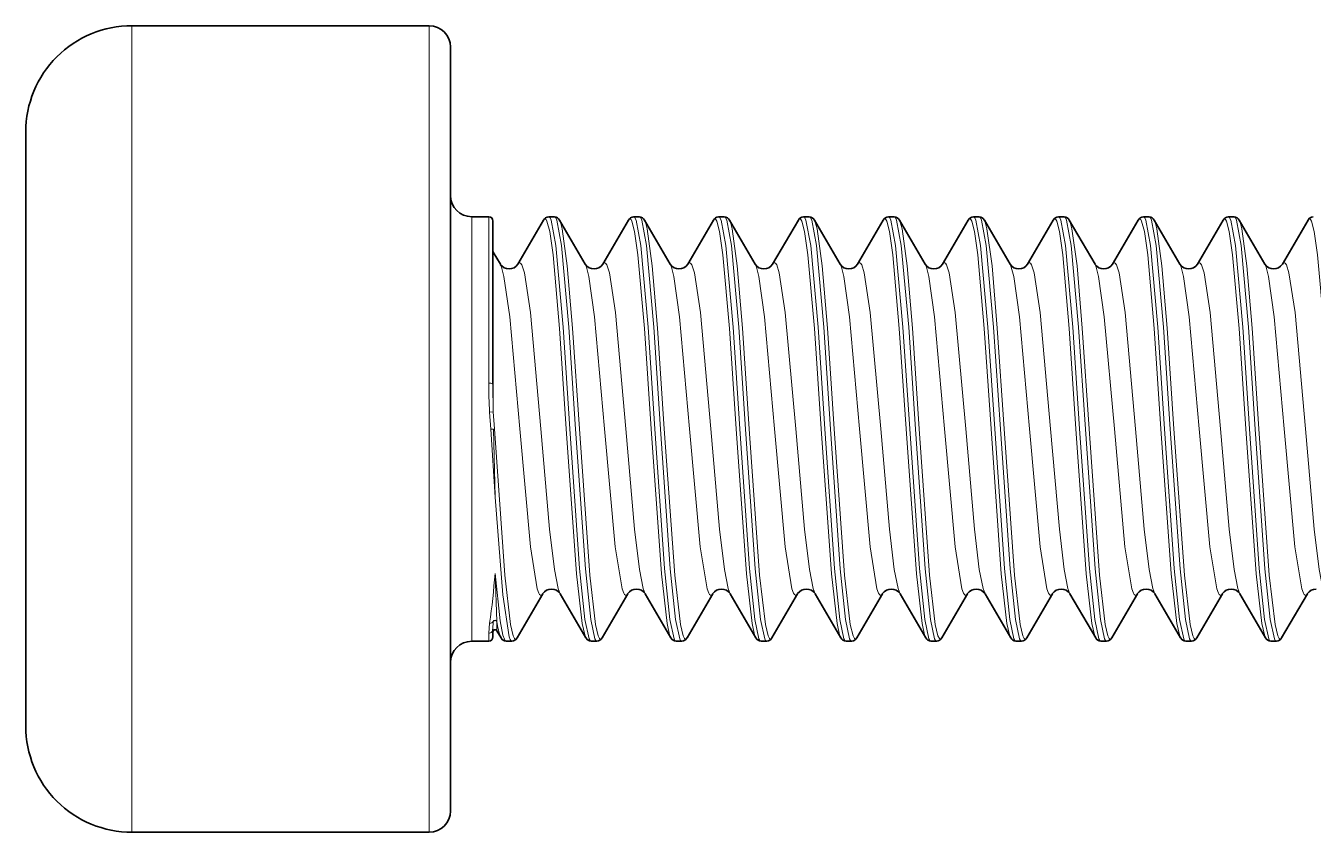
# Model space of a CAD drawing. Extents: x 386 to 1090, y 188 to 736.
# Drawn here: x 543.81 to 549.87, y 599.41 to 603.21 of the extents above; entities that cross this region are included whole.
import ezdxf

# ---------------------------------------------------------------- set-up
doc = ezdxf.new("R2010")
doc.units = 0

msp = doc.modelspace()

# ---------------------------------------------------------------- linework, layer by layer
at = {"color": 7, "lineweight": 13, "ltscale": 0.024727}
for p, q in [((544.3114, 603.2087), (544.3114, 602.2197)), ((545.7114, 603.2087), (545.7114, 602.2197))]:
    msp.add_line(p, q, dxfattribs=at)
at = {"color": 7, "lineweight": 35, "ltscale": 0.035001}
for p, q in [((545.7114, 603.2087), (544.3114, 603.2087)), ((545.7114, 599.4088), (544.3114, 599.4088))]:
    msp.add_line(p, q, dxfattribs=at)
at = {"color": 7, "lineweight": 35, "ltscale": 0.023425}
msp.add_line((545.8114, 603.1088), (545.8114, 602.1718), dxfattribs=at)
at = {"color": 7, "lineweight": 35, "ltscale": 0.018219}
msp.add_line((543.8114, 602.7087), (543.8114, 601.98), dxfattribs=at)
at = {"color": 7, "lineweight": 13, "ltscale": 0.013014}
for p, q in [((545.9114, 602.3088), (545.9114, 601.7882)), ((545.9914, 602.3088), (545.9914, 601.7882))]:
    msp.add_line(p, q, dxfattribs=at)
at = {"color": 7, "lineweight": 35, "ltscale": 0.001999}
for p, q in [((545.9914, 602.3088), (545.9114, 602.3088)), ((545.9914, 600.3088), (545.9114, 600.3088))]:
    msp.add_line(p, q, dxfattribs=at)
at = {"color": 7, "lineweight": 35, "ltscale": 0.006019}
for p, q in [((546.2493, 602.2927), (546.1282, 602.0846)), ((546.725, 602.2927), (546.8461, 602.0846)), ((547.0493, 602.2927), (546.9282, 602.0846)), ((547.4493, 602.2927), (547.3282, 602.0846)), ((548.2493, 602.2927), (548.1282, 602.0846)), ((548.725, 602.2927), (548.8461, 602.0846)), ((549.0493, 602.2927), (548.9282, 602.0846)), ((549.4493, 602.2927), (549.3282, 602.0846))]:
    msp.add_line(p, q, dxfattribs=at)
at = {"color": 7, "lineweight": 35, "ltscale": 0.000669861}
for p, q in [((546.3005, 602.3088), (546.2737, 602.3088)), ((547.5005, 602.3088), (547.4738, 602.3088)), ((548.3005, 602.3088), (548.2737, 602.3088)), ((549.5005, 602.3088), (549.4738, 602.3088)), ((546.5005, 600.3088), (546.4738, 600.3088)), ((547.3005, 600.3088), (547.2737, 600.3088)), ((548.5005, 600.3088), (548.4738, 600.3088)), ((549.3005, 600.3088), (549.2737, 600.3088))]:
    msp.add_line(p, q, dxfattribs=at)
at = {"color": 7, "lineweight": 35, "ltscale": 0.006018}
for p, q in [((546.325, 602.2927), (546.446, 602.0846)), ((546.6493, 602.2927), (546.5283, 602.0846)), ((547.125, 602.2927), (547.246, 602.0846)), ((547.525, 602.2927), (547.6461, 602.0846)), ((547.8493, 602.2927), (547.7283, 602.0846)), ((547.925, 602.2927), (548.046, 602.0846)), ((548.325, 602.2927), (548.446, 602.0846)), ((548.6493, 602.2927), (548.5283, 602.0846)), ((549.125, 602.2927), (549.246, 602.0846)), ((549.525, 602.2927), (549.6461, 602.0846)), ((549.8493, 602.2927), (549.7283, 602.0846))]:
    msp.add_line(p, q, dxfattribs=at)
at = {"color": 7, "lineweight": 35, "ltscale": 0.000671387}
for p, q in [((546.7006, 602.3088), (546.6737, 602.3088)), ((547.1006, 602.3088), (547.0737, 602.3088)), ((547.9006, 602.3088), (547.8737, 602.3088)), ((548.7006, 602.3088), (548.6737, 602.3088)), ((549.1006, 602.3088), (549.0737, 602.3088)), ((546.1006, 600.3088), (546.0737, 600.3088)), ((546.9006, 600.3088), (546.8737, 600.3088)), ((547.7006, 600.3088), (547.6737, 600.3088)), ((548.1006, 600.3088), (548.0737, 600.3088)), ((548.9006, 600.3088), (548.8737, 600.3088)), ((549.7006, 600.3088), (549.6737, 600.3088))]:
    msp.add_line(p, q, dxfattribs=at)
at = {"color": 7, "lineweight": 35, "ltscale": 0.012753}
msp.add_line((546.0114, 602.2888), (546.0114, 601.7786), dxfattribs=at)
at = {"color": 7, "lineweight": 13, "ltscale": 0.070273}
for p, q in [((544.3114, 602.2197), (544.3114, 599.4088)), ((545.7114, 602.2197), (545.7114, 599.4088))]:
    msp.add_line(p, q, dxfattribs=at)
at = {"color": 7, "lineweight": 35, "ltscale": 0.066574}
msp.add_line((545.8114, 602.1718), (545.8114, 599.5088), dxfattribs=at)
at = {"color": 7, "lineweight": 35, "ltscale": 0.000129547}
msp.add_line((546.0128, 602.1417), (546.0114, 602.1467), dxfattribs=at)
at = {"color": 7, "lineweight": 13, "ltscale": 0.018819}
msp.add_line((546.0128, 602.1417), (546.0128, 601.389), dxfattribs=at)
at = {"color": 7, "lineweight": 35, "ltscale": 0.001653}
msp.add_line((546.0128, 602.1417), (546.0461, 602.0846), dxfattribs=at)
at = {"color": 7, "lineweight": 35, "ltscale": 0.051781}
msp.add_line((543.8114, 601.98), (543.8114, 599.9088), dxfattribs=at)
at = {"color": 7, "lineweight": 13, "ltscale": 0.036986}
msp.add_line((545.9114, 601.7882), (545.9114, 600.3088), dxfattribs=at)
at = {"color": 7, "lineweight": 13, "ltscale": 0.00659}
msp.add_line((545.9914, 601.7882), (545.9914, 601.5246), dxfattribs=at)
at = {"color": 7, "lineweight": 35, "ltscale": 0.006459}
msp.add_line((546.0114, 601.7786), (546.0114, 601.5203), dxfattribs=at)
at = {"color": 7, "lineweight": 13, "ltscale": 0.011867}
for p, q in [((546.3564, 601.3088), (546.3246, 601.7824)), ((546.7563, 601.3088), (546.7246, 601.7824)), ((547.1564, 601.3088), (547.1246, 601.7824)), ((547.5564, 601.3088), (547.5246, 601.7824)), ((547.9564, 601.3088), (547.9246, 601.7824)), ((548.3564, 601.3088), (548.3246, 601.7824)), ((548.7563, 601.3088), (548.7246, 601.7824)), ((549.1564, 601.3088), (549.1246, 601.7824)), ((549.5564, 601.3088), (549.5246, 601.7824))]:
    msp.add_line(p, q, dxfattribs=at)
at = {"color": 7, "lineweight": 13, "ltscale": 0.011985}
for p, q in [((546.3737, 601.3099), (546.3419, 601.7882)), ((546.7737, 601.3099), (546.7419, 601.7882)), ((547.1736, 601.3099), (547.1419, 601.7882)), ((547.5737, 601.3099), (547.5419, 601.7882)), ((547.9736, 601.3099), (547.9419, 601.7882)), ((548.3737, 601.3099), (548.3419, 601.7882)), ((548.7737, 601.3099), (548.7419, 601.7882)), ((549.1736, 601.3099), (549.1419, 601.7882)), ((549.5737, 601.3099), (549.5419, 601.7882))]:
    msp.add_line(p, q, dxfattribs=at)
at = {"color": 7, "lineweight": 13, "ltscale": 0.012041}
for p, q in [((546.3687, 601.7882), (546.4006, 601.3076)), ((546.7687, 601.7882), (546.8007, 601.3076)), ((547.1688, 601.7882), (547.2006, 601.3076)), ((547.5687, 601.7882), (547.6006, 601.3076)), ((547.9688, 601.7882), (548.0006, 601.3076)), ((548.3687, 601.7882), (548.4006, 601.3076)), ((548.7687, 601.7882), (548.8007, 601.3076)), ((549.1688, 601.7882), (549.2006, 601.3076)), ((549.5687, 601.7882), (549.6006, 601.3076))]:
    msp.add_line(p, q, dxfattribs=at)
at = {"color": 7, "lineweight": 13, "ltscale": 0.011916}
for p, q in [((546.386, 601.7844), (546.418, 601.3088)), ((546.786, 601.7844), (546.8179, 601.3088)), ((547.186, 601.7844), (547.218, 601.3088)), ((547.5861, 601.7844), (547.6179, 601.3088)), ((547.986, 601.7844), (548.0179, 601.3088)), ((548.386, 601.7844), (548.418, 601.3088)), ((548.786, 601.7844), (548.8179, 601.3088)), ((549.186, 601.7844), (549.218, 601.3088)), ((549.5861, 601.7844), (549.6179, 601.3088))]:
    msp.add_line(p, q, dxfattribs=at)
at = {"color": 7, "lineweight": 13, "ltscale": 0.003282}
msp.add_line((546.0128, 601.389), (546.0114, 601.5203), dxfattribs=at)
at = {"color": 7, "lineweight": 13, "ltscale": 0.000431891}
msp.add_line((546.0128, 601.389), (545.9955, 601.3887), dxfattribs=at)
at = {"color": 7, "lineweight": 13, "ltscale": 0.00203}
msp.add_line((546.0006, 601.3076), (545.9955, 601.3887), dxfattribs=at)
at = {"color": 7, "lineweight": 13, "ltscale": 0.002009}
msp.add_line((546.0128, 601.389), (546.0179, 601.3088), dxfattribs=at)
at = {"color": 7, "lineweight": 13, "ltscale": 0.000348652}
msp.add_line((546.0145, 601.3085), (546.0006, 601.3076), dxfattribs=at)
at = {"color": 7, "lineweight": 13, "ltscale": 0.008028}
msp.add_line((546.0214, 600.9872), (546.0006, 601.3076), dxfattribs=at)
at = {"color": 7, "lineweight": 13, "ltscale": 0.008036}
msp.add_line((546.0145, 601.3085), (546.0214, 600.9872), dxfattribs=at)
at = {"color": 7, "lineweight": 13, "ltscale": 0.00565}
msp.add_line((546.0214, 600.6279), (546.0301, 600.4021), dxfattribs=at)
at = {"color": 7, "lineweight": 35, "ltscale": 0.006016}
for p, q in [((546.125, 600.3249), (546.246, 600.5329)), ((546.525, 600.3249), (546.6461, 600.5329)), ((546.8493, 600.3249), (546.7283, 600.5329)), ((546.925, 600.3249), (547.046, 600.5329)), ((547.325, 600.3249), (547.446, 600.5329)), ((547.6493, 600.3249), (547.5283, 600.5329)), ((548.125, 600.3249), (548.246, 600.5329)), ((548.525, 600.3249), (548.6461, 600.5329)), ((548.8493, 600.3249), (548.7283, 600.5329)), ((548.925, 600.3249), (549.046, 600.5329)), ((549.325, 600.3249), (549.446, 600.5329)), ((549.6493, 600.3249), (549.5283, 600.5329))]:
    msp.add_line(p, q, dxfattribs=at)
at = {"color": 7, "lineweight": 35, "ltscale": 0.006017}
for p, q in [((546.4493, 600.3249), (546.3282, 600.5329)), ((547.2493, 600.3249), (547.1282, 600.5329)), ((547.725, 600.3249), (547.8461, 600.5329)), ((548.0493, 600.3249), (547.9282, 600.5329)), ((548.4493, 600.3249), (548.3282, 600.5329)), ((549.2493, 600.3249), (549.1282, 600.5329)), ((549.725, 600.3249), (549.8461, 600.5329))]:
    msp.add_line(p, q, dxfattribs=at)
at = {"color": 7, "lineweight": 13, "ltscale": 0.001169}
msp.add_line((545.9914, 600.3468), (545.9955, 600.3934), dxfattribs=at)
at = {"color": 7, "lineweight": 13, "ltscale": 0.000900894}
msp.add_line((546.0114, 600.3661), (546.0128, 600.4021), dxfattribs=at)
at = {"color": 7, "lineweight": 35, "ltscale": 0.000933838}
msp.add_line((546.0114, 600.3661), (546.0114, 600.3287), dxfattribs=at)
at = {"color": 7, "lineweight": 13, "ltscale": 0.001103}
msp.add_line((546.0301, 600.4021), (546.0301, 600.358), dxfattribs=at)
at = {"color": 7, "lineweight": 35, "ltscale": 0.000956556}
msp.add_line((546.0493, 600.3249), (546.0301, 600.358), dxfattribs=at)
at = {"color": 7, "lineweight": 13, "ltscale": 0.000950623}
msp.add_line((545.9914, 600.3468), (545.9914, 600.3088), dxfattribs=at)
at = {"color": 7, "lineweight": 13}
for points in [[(546.2493, 602.2927), (546.2537, 602.2979), (546.2559, 602.2987), (546.2574, 602.2986), (546.2591, 602.2979), (546.2613, 602.2958), (546.2656, 602.2883), (546.2784, 602.2397), (546.2941, 602.1299), (546.3246, 601.7824)], [(546.2737, 602.3088), (546.275, 602.3086), (546.2775, 602.3069), (546.2801, 602.3038), (546.2852, 602.2927), (546.3073, 602.1733), (546.3419, 601.7882)], [(546.3005, 602.3088), (546.3018, 602.3086), (546.3044, 602.3069), (546.3069, 602.3038), (546.312, 602.2927), (546.3341, 602.1733), (546.3687, 601.7882)], [(546.325, 602.2927), (546.3292, 602.2833), (546.3375, 602.2523), (546.3614, 602.0769), (546.386, 601.7844)], [(546.6493, 602.2927), (546.6537, 602.2979), (546.6558, 602.2987), (546.6575, 602.2986), (546.6591, 602.2979), (546.6613, 602.2958), (546.6656, 602.2883), (546.6785, 602.2397), (546.6941, 602.1299), (546.7246, 601.7824)], [(546.6737, 602.3088), (546.675, 602.3086), (546.6776, 602.3069), (546.6801, 602.3038), (546.6852, 602.2927), (546.7073, 602.1733), (546.7419, 601.7882)], [(546.7006, 602.3088), (546.7018, 602.3086), (546.7044, 602.3069), (546.7069, 602.3038), (546.712, 602.2927), (546.7341, 602.1733), (546.7687, 601.7882)], [(546.725, 602.2927), (546.7292, 602.2833), (546.7375, 602.2523), (546.7614, 602.0769), (546.786, 601.7844)], [(547.0493, 602.2927), (547.0536, 602.2979), (547.0558, 602.2987), (547.0575, 602.2986), (547.0591, 602.2979), (547.0613, 602.2958), (547.0656, 602.2883), (547.0784, 602.2397), (547.0941, 602.1299), (547.1246, 601.7824)], [(547.0737, 602.3088), (547.075, 602.3086), (547.0776, 602.3069), (547.0801, 602.3038), (547.0851, 602.2927), (547.1072, 602.1733), (547.1419, 601.7882)], [(547.1006, 602.3088), (547.1019, 602.3086), (547.1044, 602.3069), (547.1069, 602.3038), (547.112, 602.2927), (547.1341, 602.1733), (547.1688, 601.7882)], [(547.125, 602.2927), (547.1292, 602.2833), (547.1375, 602.2523), (547.1614, 602.0769), (547.186, 601.7844)], [(547.4493, 602.2927), (547.4537, 602.2979), (547.4558, 602.2987), (547.4575, 602.2986), (547.4591, 602.2979), (547.4613, 602.2958), (547.4656, 602.2883), (547.4785, 602.2397), (547.4941, 602.1299), (547.5246, 601.7824)], [(547.4738, 602.3088), (547.475, 602.3086), (547.4775, 602.3069), (547.4801, 602.3038), (547.4852, 602.2927), (547.5073, 602.1733), (547.5419, 601.7882)], [(547.5005, 602.3088), (547.5018, 602.3086), (547.5044, 602.3069), (547.507, 602.3038), (547.512, 602.2927), (547.5341, 602.1733), (547.5687, 601.7882)], [(547.525, 602.2927), (547.5292, 602.2833), (547.5375, 602.2523), (547.5614, 602.0769), (547.5861, 601.7844)], [(547.8493, 602.2927), (547.8536, 602.2979), (547.8558, 602.2987), (547.8575, 602.2986), (547.8591, 602.2979), (547.8613, 602.2958), (547.8656, 602.2883), (547.8785, 602.2397), (547.8941, 602.1299), (547.9246, 601.7824)], [(547.8737, 602.3088), (547.875, 602.3086), (547.8776, 602.3069), (547.8801, 602.3038), (547.8851, 602.2927), (547.9072, 602.1733), (547.9419, 601.7882)], [(547.9006, 602.3088), (547.9019, 602.3086), (547.9044, 602.3069), (547.9069, 602.3038), (547.912, 602.2927), (547.9341, 602.1733), (547.9688, 601.7882)], [(547.925, 602.2927), (547.9292, 602.2833), (547.9375, 602.2523), (547.9614, 602.0769), (547.986, 601.7844)], [(548.2493, 602.2927), (548.2537, 602.2979), (548.2559, 602.2987), (548.2574, 602.2986), (548.2591, 602.2979), (548.2613, 602.2958), (548.2656, 602.2883), (548.2784, 602.2397), (548.2941, 602.1299), (548.3246, 601.7824)], [(548.2737, 602.3088), (548.275, 602.3086), (548.2775, 602.3069), (548.2801, 602.3038), (548.2852, 602.2927), (548.3073, 602.1733), (548.3419, 601.7882)], [(548.3005, 602.3088), (548.3018, 602.3086), (548.3044, 602.3069), (548.3069, 602.3038), (548.312, 602.2927), (548.3341, 602.1733), (548.3687, 601.7882)], [(548.325, 602.2927), (548.3292, 602.2833), (548.3375, 602.2523), (548.3614, 602.0769), (548.386, 601.7844)], [(548.6493, 602.2927), (548.6537, 602.2979), (548.6558, 602.2987), (548.6575, 602.2986), (548.6591, 602.2979), (548.6613, 602.2958), (548.6656, 602.2883), (548.6785, 602.2397), (548.6941, 602.1299), (548.7246, 601.7824)], [(548.6737, 602.3088), (548.675, 602.3086), (548.6776, 602.3069), (548.6801, 602.3038), (548.6852, 602.2927), (548.7073, 602.1733), (548.7419, 601.7882)], [(548.7006, 602.3088), (548.7018, 602.3086), (548.7044, 602.3069), (548.7069, 602.3038), (548.712, 602.2927), (548.7341, 602.1733), (548.7687, 601.7882)], [(548.725, 602.2927), (548.7292, 602.2833), (548.7375, 602.2523), (548.7614, 602.0769), (548.786, 601.7844)], [(549.0493, 602.2927), (549.0536, 602.2979), (549.0558, 602.2987), (549.0575, 602.2986), (549.0591, 602.2979), (549.0613, 602.2958), (549.0656, 602.2883), (549.0784, 602.2397), (549.0941, 602.1299), (549.1246, 601.7824)], [(549.0737, 602.3088), (549.075, 602.3086), (549.0776, 602.3069), (549.0801, 602.3038), (549.0851, 602.2927), (549.1072, 602.1733), (549.1419, 601.7882)], [(549.1006, 602.3088), (549.1019, 602.3086), (549.1044, 602.3069), (549.1069, 602.3038), (549.112, 602.2927), (549.1341, 602.1733), (549.1688, 601.7882)], [(549.125, 602.2927), (549.1292, 602.2833), (549.1375, 602.2523), (549.1614, 602.0769), (549.186, 601.7844)], [(549.4493, 602.2927), (549.4537, 602.2979), (549.4558, 602.2987), (549.4575, 602.2986), (549.4591, 602.2979), (549.4613, 602.2958), (549.4656, 602.2883), (549.4785, 602.2397), (549.4941, 602.1299), (549.5246, 601.7824)], [(549.4738, 602.3088), (549.475, 602.3086), (549.4775, 602.3069), (549.4801, 602.3038), (549.4852, 602.2927), (549.5073, 602.1733), (549.5419, 601.7882)], [(549.5005, 602.3088), (549.5018, 602.3086), (549.5044, 602.3069), (549.507, 602.3038), (549.512, 602.2927), (549.5341, 602.1733), (549.5687, 601.7882)], [(549.525, 602.2927), (549.5292, 602.2833), (549.5375, 602.2523), (549.5614, 602.0769), (549.5861, 601.7844)], [(549.8493, 602.2927), (549.8536, 602.2979), (549.8558, 602.2987), (549.8575, 602.2986), (549.8591, 602.2979), (549.8613, 602.2958), (549.8656, 602.2883), (549.8785, 602.2397), (549.8941, 602.1299), (549.9246, 601.7824)], [(546.1371, 601.3088), (546.09, 601.8375), (546.0632, 602.0278), (546.0519, 602.0715), (546.0461, 602.0846)], [(546.2372, 601.3088), (546.1878, 601.8572), (546.1595, 602.0445), (546.1476, 602.0817), (546.1416, 602.0903), (546.1385, 602.092), (546.1355, 602.092), (546.1324, 602.0901), (546.1282, 602.0846)], [(546.5372, 601.3088), (546.49, 601.8375), (546.4631, 602.0278), (546.4518, 602.0715), (546.446, 602.0846)], [(546.6371, 601.3088), (546.5878, 601.8572), (546.5595, 602.0445), (546.5476, 602.0817), (546.5416, 602.0903), (546.5386, 602.092), (546.5355, 602.092), (546.5325, 602.0901), (546.5283, 602.0846)], [(546.9371, 601.3088), (546.89, 601.8375), (546.8632, 602.0278), (546.8519, 602.0715), (546.8461, 602.0846)], [(547.0372, 601.3088), (546.9878, 601.8572), (546.9595, 602.0445), (546.9476, 602.0817), (546.9416, 602.0903), (546.9385, 602.092), (546.9355, 602.092), (546.9324, 602.0901), (546.9282, 602.0846)], [(547.3372, 601.3088), (547.29, 601.8375), (547.2632, 602.0278), (547.2518, 602.0715), (547.246, 602.0846)], [(547.4371, 601.3088), (547.3878, 601.8572), (547.3595, 602.0445), (547.3477, 602.0817), (547.3416, 602.0903), (547.3386, 602.092), (547.3355, 602.092), (547.3325, 602.0901), (547.3282, 602.0846)], [(547.7372, 601.3088), (547.69, 601.8375), (547.6631, 602.0278), (547.6519, 602.0715), (547.6461, 602.0846)], [(547.8372, 601.3088), (547.7878, 601.8572), (547.7595, 602.0445), (547.7476, 602.0817), (547.7416, 602.0903), (547.7385, 602.092), (547.7355, 602.092), (547.7324, 602.0901), (547.7283, 602.0846)], [(548.1371, 601.3088), (548.09, 601.8375), (548.0632, 602.0278), (548.0519, 602.0715), (548.046, 602.0846)], [(548.2372, 601.3088), (548.1878, 601.8572), (548.1595, 602.0445), (548.1476, 602.0817), (548.1416, 602.0903), (548.1385, 602.092), (548.1355, 602.092), (548.1324, 602.0901), (548.1282, 602.0846)], [(548.5372, 601.3088), (548.49, 601.8375), (548.4631, 602.0278), (548.4518, 602.0715), (548.446, 602.0846)], [(548.6371, 601.3088), (548.5878, 601.8572), (548.5595, 602.0445), (548.5476, 602.0817), (548.5416, 602.0903), (548.5386, 602.092), (548.5355, 602.092), (548.5325, 602.0901), (548.5283, 602.0846)], [(548.9371, 601.3088), (548.89, 601.8375), (548.8632, 602.0278), (548.8519, 602.0715), (548.8461, 602.0846)], [(549.0372, 601.3088), (548.9878, 601.8572), (548.9595, 602.0445), (548.9476, 602.0817), (548.9416, 602.0903), (548.9385, 602.092), (548.9355, 602.092), (548.9324, 602.0901), (548.9282, 602.0846)], [(549.3372, 601.3088), (549.29, 601.8375), (549.2632, 602.0278), (549.2518, 602.0715), (549.246, 602.0846)], [(549.4371, 601.3088), (549.3878, 601.8572), (549.3595, 602.0445), (549.3477, 602.0817), (549.3416, 602.0903), (549.3386, 602.092), (549.3355, 602.092), (549.3325, 602.0901), (549.3282, 602.0846)], [(549.7372, 601.3088), (549.69, 601.8375), (549.6631, 602.0278), (549.6519, 602.0715), (549.6461, 602.0846)], [(549.8372, 601.3088), (549.7878, 601.8572), (549.7595, 602.0445), (549.7476, 602.0817), (549.7416, 602.0903), (549.7385, 602.092), (549.7355, 602.092), (549.7324, 602.0901), (549.7283, 602.0846)], [(546.0179, 601.3088), (546.0669, 600.6207), (546.0939, 600.3884), (546.1066, 600.3344), (546.1131, 600.3217), (546.1163, 600.3191), (546.1196, 600.3191), (546.1228, 600.3217), (546.125, 600.3249)], [(546.246, 600.5329), (546.2421, 600.5276), (546.2401, 600.5261), (546.2371, 600.5253), (546.2351, 600.5257), (546.2311, 600.5288), (546.2272, 600.5349), (546.2194, 600.5557), (546.1873, 600.7542), (546.1371, 601.3088)], [(546.3282, 600.5329), (546.319, 600.5571), (546.3012, 600.6468), (546.2783, 600.8366), (546.2372, 601.3088)], [(546.3564, 601.3088), (546.4048, 600.6259), (546.4316, 600.3927), (546.4434, 600.3394), (546.4493, 600.3249)], [(546.3737, 601.3099), (546.4194, 600.6509), (546.4446, 600.4116), (546.4639, 600.3207), (546.4683, 600.3125), (546.4705, 600.3101), (546.4727, 600.3089), (546.4738, 600.3088)], [(546.4006, 601.3076), (546.4464, 600.65), (546.4715, 600.4113), (546.4907, 600.3207), (546.4951, 600.3125), (546.4973, 600.3101), (546.4995, 600.3089), (546.5005, 600.3088)], [(546.418, 601.3088), (546.4669, 600.6207), (546.4939, 600.3884), (546.5067, 600.3344), (546.5131, 600.3217), (546.5163, 600.3191), (546.5195, 600.3191), (546.5228, 600.3217), (546.525, 600.3249)], [(546.6461, 600.5329), (546.6421, 600.5276), (546.6401, 600.5261), (546.6371, 600.5253), (546.6351, 600.5257), (546.6311, 600.5288), (546.6272, 600.5349), (546.6193, 600.5557), (546.5872, 600.7542), (546.5372, 601.3088)], [(546.7283, 600.5329), (546.7189, 600.5571), (546.7012, 600.6468), (546.6783, 600.8366), (546.6371, 601.3088)], [(546.7563, 601.3088), (546.8048, 600.6259), (546.8316, 600.3927), (546.8433, 600.3394), (546.8493, 600.3249)], [(546.7737, 601.3099), (546.8195, 600.6509), (546.8446, 600.4116), (546.8639, 600.3207), (546.8682, 600.3125), (546.8704, 600.3101), (546.8726, 600.3089), (546.8737, 600.3088)], [(546.8007, 601.3076), (546.8464, 600.65), (546.8715, 600.4113), (546.8907, 600.3207), (546.8951, 600.3125), (546.8973, 600.3101), (546.8995, 600.3089), (546.9006, 600.3088)], [(546.8179, 601.3088), (546.8669, 600.6207), (546.8939, 600.3884), (546.9066, 600.3344), (546.9131, 600.3217), (546.9163, 600.3191), (546.9196, 600.3191), (546.9228, 600.3217), (546.925, 600.3249)], [(547.046, 600.5329), (547.0421, 600.5276), (547.0401, 600.5261), (547.0371, 600.5253), (547.0351, 600.5257), (547.0311, 600.5288), (547.0272, 600.5349), (547.0193, 600.5557), (546.9872, 600.7542), (546.9371, 601.3088)], [(547.1282, 600.5329), (547.119, 600.5571), (547.1012, 600.6468), (547.0783, 600.8366), (547.0372, 601.3088)], [(547.1564, 601.3088), (547.2048, 600.6259), (547.2316, 600.3927), (547.2433, 600.3394), (547.2493, 600.3249)], [(547.1736, 601.3099), (547.2195, 600.6509), (547.2446, 600.4116), (547.2639, 600.3207), (547.2682, 600.3125), (547.2704, 600.3101), (547.2726, 600.3089), (547.2737, 600.3088)], [(547.2006, 601.3076), (547.2463, 600.65), (547.2715, 600.4113), (547.2907, 600.3207), (547.2951, 600.3125), (547.2973, 600.3101), (547.2994, 600.3089), (547.3005, 600.3088)], [(547.218, 601.3088), (547.2668, 600.6207), (547.2939, 600.3884), (547.3066, 600.3344), (547.3131, 600.3217), (547.3163, 600.3191), (547.3196, 600.3191), (547.3228, 600.3217), (547.325, 600.3249)], [(547.446, 600.5329), (547.4421, 600.5276), (547.4401, 600.5261), (547.4371, 600.5253), (547.4351, 600.5257), (547.4312, 600.5288), (547.4272, 600.5349), (547.4193, 600.5557), (547.3872, 600.7542), (547.3372, 601.3088)], [(547.5283, 600.5329), (547.5189, 600.5571), (547.5012, 600.6468), (547.4783, 600.8366), (547.4371, 601.3088)], [(547.5564, 601.3088), (547.6049, 600.6259), (547.6316, 600.3927), (547.6434, 600.3394), (547.6493, 600.3249)], [(547.5737, 601.3099), (547.6194, 600.6509), (547.6446, 600.4116), (547.6639, 600.3207), (547.6682, 600.3125), (547.6704, 600.3101), (547.6726, 600.3089), (547.6737, 600.3088)], [(547.6006, 601.3076), (547.6464, 600.65), (547.6715, 600.4113), (547.6907, 600.3207), (547.6951, 600.3125), (547.6973, 600.3101), (547.6995, 600.3089), (547.7006, 600.3088)], [(547.6179, 601.3088), (547.6669, 600.6207), (547.6939, 600.3884), (547.7066, 600.3344), (547.7131, 600.3217), (547.7163, 600.3191), (547.7195, 600.3191), (547.7228, 600.3217), (547.725, 600.3249)], [(547.8461, 600.5329), (547.8421, 600.5276), (547.8401, 600.5261), (547.8371, 600.5253), (547.8351, 600.5257), (547.8311, 600.5288), (547.8271, 600.5349), (547.8193, 600.5557), (547.7872, 600.7542), (547.7372, 601.3088)], [(547.9282, 600.5329), (547.9189, 600.5571), (547.9012, 600.6468), (547.8784, 600.8366), (547.8372, 601.3088)], [(547.9564, 601.3088), (548.0048, 600.6259), (548.0316, 600.3927), (548.0433, 600.3394), (548.0493, 600.3249)], [(547.9736, 601.3099), (548.0195, 600.6509), (548.0446, 600.4116), (548.0638, 600.3207), (548.0682, 600.3125), (548.0704, 600.3101), (548.0726, 600.3089), (548.0737, 600.3088)], [(548.0006, 601.3076), (548.0464, 600.65), (548.0715, 600.4113), (548.0907, 600.3207), (548.0951, 600.3125), (548.0973, 600.3101), (548.0995, 600.3089), (548.1006, 600.3088)], [(548.0179, 601.3088), (548.0669, 600.6207), (548.0939, 600.3884), (548.1066, 600.3344), (548.1131, 600.3217), (548.1163, 600.3191), (548.1196, 600.3191), (548.1228, 600.3217), (548.125, 600.3249)], [(548.246, 600.5329), (548.2421, 600.5276), (548.2401, 600.5261), (548.2371, 600.5253), (548.2351, 600.5257), (548.2311, 600.5288), (548.2272, 600.5349), (548.2194, 600.5557), (548.1873, 600.7542), (548.1371, 601.3088)], [(548.3282, 600.5329), (548.319, 600.5571), (548.3012, 600.6468), (548.2783, 600.8366), (548.2372, 601.3088)], [(548.3564, 601.3088), (548.4048, 600.6259), (548.4316, 600.3927), (548.4434, 600.3394), (548.4493, 600.3249)], [(548.3737, 601.3099), (548.4194, 600.6509), (548.4446, 600.4116), (548.4639, 600.3207), (548.4683, 600.3125), (548.4705, 600.3101), (548.4727, 600.3089), (548.4738, 600.3088)], [(548.4006, 601.3076), (548.4464, 600.65), (548.4715, 600.4113), (548.4907, 600.3207), (548.4951, 600.3125), (548.4973, 600.3101), (548.4995, 600.3089), (548.5005, 600.3088)], [(548.418, 601.3088), (548.4669, 600.6207), (548.4939, 600.3884), (548.5067, 600.3344), (548.5131, 600.3217), (548.5163, 600.3191), (548.5195, 600.3191), (548.5228, 600.3217), (548.525, 600.3249)], [(548.6461, 600.5329), (548.6421, 600.5276), (548.6401, 600.5261), (548.6371, 600.5253), (548.6351, 600.5257), (548.6311, 600.5288), (548.6272, 600.5349), (548.6193, 600.5557), (548.5872, 600.7542), (548.5372, 601.3088)], [(548.7283, 600.5329), (548.7189, 600.5571), (548.7012, 600.6468), (548.6783, 600.8366), (548.6371, 601.3088)], [(548.7563, 601.3088), (548.8048, 600.6259), (548.8316, 600.3927), (548.8433, 600.3394), (548.8493, 600.3249)], [(548.7737, 601.3099), (548.8195, 600.6509), (548.8446, 600.4116), (548.8639, 600.3207), (548.8682, 600.3125), (548.8704, 600.3101), (548.8726, 600.3089), (548.8737, 600.3088)], [(548.8007, 601.3076), (548.8464, 600.65), (548.8715, 600.4113), (548.8907, 600.3207), (548.8951, 600.3125), (548.8973, 600.3101), (548.8995, 600.3089), (548.9006, 600.3088)], [(548.8179, 601.3088), (548.8669, 600.6207), (548.8939, 600.3884), (548.9066, 600.3344), (548.9131, 600.3217), (548.9163, 600.3191), (548.9196, 600.3191), (548.9228, 600.3217), (548.925, 600.3249)], [(549.046, 600.5329), (549.0421, 600.5276), (549.0401, 600.5261), (549.0371, 600.5253), (549.0351, 600.5257), (549.0311, 600.5288), (549.0272, 600.5349), (549.0193, 600.5557), (548.9872, 600.7542), (548.9371, 601.3088)], [(549.1282, 600.5329), (549.119, 600.5571), (549.1012, 600.6468), (549.0783, 600.8366), (549.0372, 601.3088)], [(549.1564, 601.3088), (549.2048, 600.6259), (549.2316, 600.3927), (549.2433, 600.3394), (549.2493, 600.3249)], [(549.1736, 601.3099), (549.2195, 600.6509), (549.2446, 600.4116), (549.2639, 600.3207), (549.2682, 600.3125), (549.2704, 600.3101), (549.2726, 600.3089), (549.2737, 600.3088)], [(549.2006, 601.3076), (549.2463, 600.65), (549.2715, 600.4113), (549.2907, 600.3207), (549.2951, 600.3125), (549.2973, 600.3101), (549.2994, 600.3089), (549.3005, 600.3088)], [(549.218, 601.3088), (549.2668, 600.6207), (549.2939, 600.3884), (549.3066, 600.3344), (549.3131, 600.3217), (549.3163, 600.3191), (549.3196, 600.3191), (549.3228, 600.3217), (549.325, 600.3249)], [(549.446, 600.5329), (549.4421, 600.5276), (549.4401, 600.5261), (549.4371, 600.5253), (549.4351, 600.5257), (549.4312, 600.5288), (549.4272, 600.5349), (549.4193, 600.5557), (549.3872, 600.7542), (549.3372, 601.3088)], [(549.5283, 600.5329), (549.5189, 600.5571), (549.5012, 600.6468), (549.4783, 600.8366), (549.4371, 601.3088)], [(549.5564, 601.3088), (549.6049, 600.6259), (549.6316, 600.3927), (549.6434, 600.3394), (549.6493, 600.3249)], [(549.5737, 601.3099), (549.6194, 600.6509), (549.6446, 600.4116), (549.6639, 600.3207), (549.6682, 600.3125), (549.6704, 600.3101), (549.6726, 600.3089), (549.6737, 600.3088)], [(549.6006, 601.3076), (549.6464, 600.65), (549.6715, 600.4113), (549.6907, 600.3207), (549.6951, 600.3125), (549.6973, 600.3101), (549.6995, 600.3089), (549.7006, 600.3088)], [(549.6179, 601.3088), (549.6669, 600.6207), (549.6939, 600.3884), (549.7066, 600.3344), (549.7131, 600.3217), (549.7163, 600.3191), (549.7195, 600.3191), (549.7228, 600.3217), (549.725, 600.3249)], [(549.8461, 600.5329), (549.8421, 600.5276), (549.8401, 600.5261), (549.8371, 600.5253), (549.8351, 600.5257), (549.8311, 600.5288), (549.8271, 600.5349), (549.8193, 600.5557), (549.7872, 600.7542), (549.7372, 601.3088)], [(549.9282, 600.5329), (549.9189, 600.5571), (549.9012, 600.6468), (549.8784, 600.8366), (549.8372, 601.3088)], [(546.0214, 600.9872), (546.0577, 600.5271), (546.0876, 600.3292), (546.0928, 600.3162), (546.0963, 600.311), (546.098, 600.3096), (546.1006, 600.3088)], [(546.0214, 600.6279), (546.0455, 600.4051), (546.0583, 600.3378), (546.0652, 600.3178), (546.0686, 600.312), (546.072, 600.3091), (546.0737, 600.3088)]]:
    msp.add_lwpolyline(points, dxfattribs=at)
at = {"color": 7, "lineweight": 35}
for centre, radius, start, end in [((544.3114, 602.7087), 0.5, 90, 180.00001), ((545.7114, 603.1087), 0.1, 0.03362, 89.96638), ((545.9115, 602.4088), 0.1, 180.03363, 269.96638), ((545.9914, 602.2888), 0.02, 0.03364, 89.96637), ((546.2753, 602.2803), 0.0286, 93.07015, 154.43392), ((546.2991, 602.2803), 0.0286, 25.52554, 86.97299), ((546.6753, 602.2803), 0.0286, 93.07015, 154.43392), ((546.6991, 602.2803), 0.0286, 25.52554, 86.97299), ((547.0753, 602.2803), 0.0286, 93.07015, 154.43392), ((547.0991, 602.2803), 0.0286, 25.52554, 86.97299), ((547.4753, 602.2803), 0.0286, 93.07015, 154.43392), ((547.4991, 602.2803), 0.0286, 25.52554, 86.97299), ((547.8752, 602.2803), 0.0286, 93.07015, 154.43392), ((547.899, 602.2803), 0.0286, 25.52554, 86.97299), ((548.2753, 602.2803), 0.0286, 93.07015, 154.43392), ((548.2991, 602.2803), 0.0286, 25.52554, 86.97299), ((548.6753, 602.2803), 0.0286, 93.07015, 154.43392), ((548.6991, 602.2803), 0.0286, 25.52554, 86.97299), ((549.0753, 602.2803), 0.0286, 93.07015, 154.43392), ((549.0991, 602.2803), 0.0286, 25.52554, 86.97299), ((549.4753, 602.2803), 0.0286, 93.07015, 154.43392), ((549.4991, 602.2803), 0.0286, 25.52554, 86.97299), ((549.8752, 602.2803), 0.0286, 93.07015, 154.43392), ((546.0862, 602.1124), 0.0489, 214.67581, 271.09921), ((546.0881, 602.1124), 0.0489, 268.85638, 325.34077), ((546.4862, 602.1124), 0.0489, 214.65923, 271.14361), ((546.4882, 602.1124), 0.0489, 268.85641, 325.34078), ((546.8862, 602.1124), 0.0489, 214.65923, 271.1436), ((546.8881, 602.1124), 0.0489, 268.85641, 325.34078), ((547.2862, 602.1124), 0.0489, 214.65923, 271.1436), ((547.2881, 602.1124), 0.0489, 268.8564, 325.34077), ((547.6862, 602.1124), 0.0489, 214.65923, 271.1436), ((547.6881, 602.1124), 0.0489, 268.85639, 325.34077), ((548.0862, 602.1124), 0.0489, 214.65923, 271.1436), ((548.0881, 602.1124), 0.0489, 268.8564, 325.34077), ((548.4862, 602.1124), 0.0489, 214.65923, 271.14361), ((548.4882, 602.1124), 0.0489, 268.85641, 325.34078), ((548.8862, 602.1124), 0.0489, 214.65923, 271.1436), ((548.8881, 602.1124), 0.0489, 268.8564, 325.34077), ((549.2862, 602.1124), 0.0489, 214.65923, 271.14361), ((549.2881, 602.1124), 0.0489, 268.85641, 325.34077), ((549.6862, 602.1124), 0.0489, 214.65923, 271.14361), ((549.6881, 602.1124), 0.0489, 268.85641, 325.34078), ((546.2862, 600.5052), 0.0489, 88.85641, 145.34077), ((546.2881, 600.5052), 0.0489, 34.65923, 91.14362), ((546.6862, 600.5052), 0.0489, 88.85641, 145.34077), ((546.6881, 600.5052), 0.0489, 34.65923, 91.14362), ((547.0862, 600.5052), 0.0489, 88.85639, 145.34077), ((547.0881, 600.5052), 0.0489, 34.65922, 91.14359), ((547.4862, 600.5052), 0.0489, 88.85638, 145.34077), ((547.4882, 600.5052), 0.0489, 34.65922, 91.14359), ((547.8862, 600.5052), 0.0489, 88.85638, 145.34077), ((547.8881, 600.5052), 0.0489, 34.65922, 91.14359), ((548.2862, 600.5052), 0.0489, 88.8564, 145.34077), ((548.2881, 600.5052), 0.0489, 34.65923, 91.1436), ((548.6862, 600.5052), 0.0489, 88.8564, 145.34077), ((548.6881, 600.5052), 0.0489, 34.65922, 91.1436), ((549.0862, 600.5052), 0.0489, 88.8564, 145.34077), ((549.0881, 600.5052), 0.0489, 34.65922, 91.1436), ((549.4862, 600.5052), 0.0489, 88.8564, 145.34077), ((549.4882, 600.5052), 0.0489, 34.65922, 91.1436), ((549.8862, 600.5052), 0.0489, 88.8564, 145.34077), ((546.0214, 600.353), 0.01, 30.16384, 180.00001), ((545.9115, 600.2087), 0.1, 90.03362, 179.96637), ((545.9914, 600.3288), 0.02, 270.03362, 359.96638), ((546.0752, 600.3372), 0.0286, 205.54552, 267.06645), ((546.0991, 600.3373), 0.0286, 273.02685, 334.47448), ((546.4753, 600.3373), 0.0286, 205.56608, 266.92985), ((546.4991, 600.3373), 0.0286, 273.02701, 334.47446), ((546.8752, 600.3373), 0.0286, 205.56608, 266.92985), ((546.899, 600.3373), 0.0286, 273.02701, 334.47446), ((547.2753, 600.3373), 0.0286, 205.56608, 266.92985), ((547.2991, 600.3373), 0.0286, 273.02701, 334.47446), ((547.6753, 600.3373), 0.0286, 205.56608, 266.92985), ((547.6991, 600.3373), 0.0286, 273.02701, 334.47446), ((548.0753, 600.3373), 0.0286, 205.56608, 266.92985), ((548.0991, 600.3373), 0.0286, 273.02701, 334.47446), ((548.4753, 600.3373), 0.0286, 205.56608, 266.92985), ((548.4991, 600.3373), 0.0286, 273.02701, 334.47446), ((548.8752, 600.3373), 0.0286, 205.56608, 266.92985), ((548.899, 600.3373), 0.0286, 273.02701, 334.47446), ((549.2753, 600.3373), 0.0286, 205.56608, 266.92985), ((549.2991, 600.3373), 0.0286, 273.02701, 334.47446), ((549.6753, 600.3373), 0.0286, 205.56608, 266.92985), ((549.6991, 600.3373), 0.0286, 273.02701, 334.47446), ((544.3114, 599.9088), 0.5, 179.99999, 270), ((545.7114, 599.5088), 0.1, 270.03362, 359.96638)]:
    msp.add_arc(centre, radius, start, end, dxfattribs=at)
at = {"color": 7, "lineweight": 13}
for centre, radius, start, end in [((548.1721, 601.5212), 2.1806, 179.91069, 183.48376), ((545.9969, 601.4948), 0.0298, 60.3985, 100.45835), ((542.3163, 600.9128), 3.7158, 351.96321, 355.60213), ((545.9965, 600.4131), 0.0198, 267.22323, 325.89016), ((546.0214, 600.3989), 0.00926, 20.43101, 159.528), ((546.0214, 600.3966), 0.0103, 32.52122, 147.47877), ((546.3199, 600.4308), 0.291, 185.66374, 201.38309)]:
    msp.add_arc(centre, radius, start, end, dxfattribs=at)
msp.add_ellipse((545.9914, 600.3661), major_axis=(-0.02, 0), ratio=0.961933, start_param=1.570796, end_param=3.141593, dxfattribs=at)

doc.saveas('drawing.dxf')
